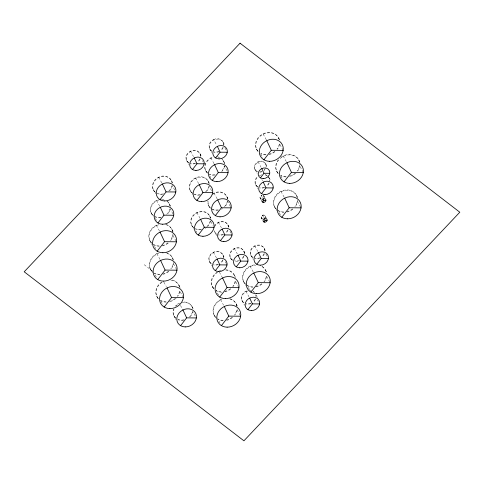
<?xml version="1.0" encoding="UTF-8"?>
<svg xmlns="http://www.w3.org/2000/svg" width="484" height="484" viewBox="0 0 484 484"><rect width="100%" height="100%" fill="white"/><g stroke="black" fill="none" stroke-linecap="round" stroke-linejoin="round"><path stroke-width="0.36" stroke-dasharray="2.42 1.81" d="M144.178 264.663L152.291 270.973M298.779 160.089L300.413 163.054M303.305 172.461L299.536 165.625A12.378 10.612 -28.9 0 1 297.109 171.136M278.633 138.013L279.558 139.688M283.164 150.385L279.389 143.554A12.378 10.612 -28.9 0 1 276.969 149.066M283.17 155.902L286.232 161.444M257.942 151.19A12.378 10.612 -28.9 0 1 263.024 133.826L266.442 140.015M296.535 195.494L297.46 197.163M300.703 207.219L297.291 201.029A12.378 10.612 -28.9 0 1 294.865 206.541M280.847 176.067L282.983 179.939M276.546 170.955L278.179 173.919M260.701 153.997L262.836 157.863M280.926 191.307L284.338 197.49M265.613 163.804L267.604 167.41M256.399 148.884L258.389 152.49M268.965 177.761L270.598 180.72M258.032 161.771L261.094 167.313M261.838 179.473L262.552 180.762M256.629 171.058L256.841 171.445A6.008 5.155 -28.9 0 1 258.244 162.152A6.008 5.155 -28.9 0 1 266.188 166.871L265.976 166.49A6.008 5.155 -28.9 0 0 261.523 161.099A6.008 5.155 -28.9 0 0 254.675 165.455A6.008 5.155 -28.9 0 0 257.942 171.608M280.381 214.696L278.246 210.824A12.378 10.612 -28.9 0 0 283.957 212.361M254.814 169.079L257.161 173.326M274.301 206.359L276.648 210.613M263.865 196.159L264.681 197.635M255.473 184.356L257.821 188.609M261.215 195.445L262.388 197.569M260.089 198.004L260.906 199.487M265.087 215.949L266.26 218.072M223.057 142.06L224.691 145.025M262.437 215.235L263.968 218.006M224.794 147.741L226.222 150.318M261.312 217.794L262.128 219.276M211.835 151.135A7.514 6.437 -28.9 0 1 213.583 139.519L216.644 145.067M223.656 161.299L225.29 164.264M226.978 170.737L224.273 165.843A10.152 8.7 -28.9 0 1 220.952 171.796M209.566 148.661L211.913 152.908M264.197 248.389L266.194 251.995M265.94 254.064L267.362 256.647M210.855 157.863L214.624 164.699M254.729 245.848L257.784 251.39M226.76 196.486L228.037 198.803M230.438 206.565L227.589 201.411A10.152 8.7 -28.9 0 1 224.745 206.91M265.637 270.368L266.563 272.038M199.94 153.634L201.58 156.592M269.812 282.093L266.394 275.904A12.378 10.612 -28.9 0 1 263.968 281.416M202.397 160.603L203.105 161.892M209.766 175.88L210.83 177.809M205.422 170.211L207.412 173.816M250.706 254.983L253.053 259.236M208.283 181.3L209.566 183.618M213.958 193.049L217.733 199.88M190.472 151.093L193.533 156.634M211.611 190.738L209.118 186.225A10.152 8.7 -28.9 0 1 206.269 191.724M243.748 250.96L245.382 253.925M227.837 224.8L229.47 227.764M250.028 266.182L253.447 272.365M229.93 231.128L230.995 233.058M186.449 160.228L188.796 164.481M195.488 177.87L199.257 184.7M234.274 248.419L237.335 253.961M218.363 222.259L221.424 227.801M208.525 205.398L210.516 209.003M257.361 297.37L255.582 294.145A7.514 6.437 -28.9 0 1 256.06 295.766M257.464 300.086L258.178 301.375M209.651 215.943L210.927 218.266M249.484 289.571L247.348 285.699A12.378 10.612 -28.9 0 0 253.065 287.236M210.836 221.515L212.972 225.387M243.404 281.234L245.751 285.487M230.257 257.561L232.247 261.166M216.693 235.647L214.345 231.394A7.514 6.437 -28.9 0 0 216.608 233.875M245.902 291.223L248.957 296.765M190.049 190.212L192.396 194.465M234.419 275.299L235.339 276.975M222.809 254.747L224.8 258.353M225.26 261.717L226.331 263.647M238.945 287.671L235.176 280.841A12.378 10.612 -28.9 0 1 232.75 286.353M196.849 212.512L200.624 219.343M241.879 300.358L244.583 305.253M213.341 252.206L216.753 258.396M171.427 180.605L173.417 184.21M174.748 190.043L172.256 185.529A10.152 8.7 -28.9 0 1 169.412 191.029M219.373 272.141L222.223 277.302M196.117 231.171L196.825 232.459M236.144 303.849L237.42 306.166M191.416 224.86L193.763 229.113M240.312 315.574L236.9 309.385A12.378 10.612 -28.9 0 1 234.474 314.896M209.318 261.342L211.665 265.595M158.625 177.168L162.394 184.005M169.333 203.879L170.967 206.843M218.623 295.149L215.918 290.255A12.378 10.612 -28.9 0 0 221.63 291.785M220.535 299.663L223.59 305.204M173.012 213.964L170.168 208.804A10.152 8.7 -28.9 0 1 167.319 214.303M212.18 286.171L214.176 289.777M153.192 189.516L155.539 193.769M156.532 200.449L160.307 207.279M171.905 229.422L173.181 231.739M176.073 241.147L172.661 234.964A12.378 10.612 -28.9 0 1 170.235 240.475M218.919 321.116L219.99 323.052M213.904 314.715L215.894 318.327M155.443 218.459L156.507 220.395M151.099 212.791L153.089 216.402M156.29 225.235L159.708 231.425M172.449 257.815L173.369 259.491M176.618 269.546L173.205 263.356A12.378 10.612 -28.9 0 1 170.779 268.868M191.979 306.566L193.261 308.883M178.905 285.276L180.538 288.234M195.306 316.004L192.813 311.49A10.152 8.7 -28.9 0 1 189.964 316.99M183.43 297.642L179.661 290.811A12.378 10.612 -28.9 0 1 177.235 296.323M155.751 248.625L153.616 244.759A12.378 10.612 -28.9 0 0 159.327 246.289M149.665 240.294L152.012 244.541M156.834 253.628L160.252 259.817M180.459 305.446L182.952 309.96M163.858 282.111L166.351 286.625M156.296 277.023L154.16 273.151A12.378 10.612 -28.9 0 0 159.871 274.688M150.209 268.687L152.557 272.94M173.744 315.477L176.091 319.73M160.615 300.606L160.404 300.225A12.378 10.612 -28.9 0 0 166.115 301.756M160.972 301.254L163.108 305.12M156.665 296.141L158.655 299.747M262.51 218.871A2.105 1.803 -28.9 0 1 261.505 216.402A2.105 1.803 -28.9 0 1 264.415 215.368A2.105 1.803 -28.9 0 1 264.911 218.018M262.401 218.677A2.105 1.803 -28.9 0 1 261.402 216.209A2.105 1.803 -28.9 0 1 264.306 215.174A2.105 1.803 -28.9 0 1 264.802 217.824M262.879 195.463A2.105 1.803 -28.9 0 1 263.962 197.774M261.287 199.081A2.105 1.803 -28.9 0 1 261.838 195.451M263.229 195.463A2.105 1.803 -28.9 0 1 263.58 198.035M261.185 198.888A2.105 1.803 -28.9 0 1 261.729 195.264M265.014 169.545A6.008 5.155 -28.9 0 1 263.925 170.652M262.128 171.705A6.008 5.155 -28.9 0 1 259.618 172.189M265.571 167.875A6.008 5.155 -28.9 0 1 263.719 170.265M261.917 171.324A6.008 5.155 -28.9 0 1 259.908 171.79M188.929 163.09A7.514 6.437 -28.9 0 1 190.393 151.625A7.514 6.437 -28.9 0 1 200.672 156.792M200.104 159.109A7.514 6.437 -28.9 0 1 197.787 162.098M195.536 163.417A7.514 6.437 -28.9 0 1 190.563 163.773M188.718 162.703A7.514 6.437 -28.9 0 1 190.182 151.238A7.514 6.437 -28.9 0 1 200.461 156.411M199.892 158.728A7.514 6.437 -28.9 0 1 197.575 161.716M195.324 163.035A7.514 6.437 -28.9 0 1 190.351 163.392M212.04 151.516A7.514 6.437 -28.9 0 1 213.504 140.051A7.514 6.437 -28.9 0 1 223.789 145.224M223.221 147.541A7.514 6.437 -28.9 0 1 220.904 150.53M219.246 151.583A7.514 6.437 -28.9 0 1 214.273 152.339M213.583 139.519A7.514 6.437 -28.9 0 1 223.517 145.424M223.009 147.16A7.514 6.437 -28.9 0 1 220.692 150.149M219.034 151.202A7.514 6.437 -28.9 0 1 214.061 151.952M255.534 299.239A7.514 6.437 -28.9 0 1 253.217 302.228M250.966 303.547A7.514 6.437 -28.9 0 1 245.993 303.904M247.947 290.951A7.514 6.437 -28.9 0 0 241.825 296.504A7.514 6.437 -28.9 0 0 244.353 303.22L244.148 302.833A7.514 6.437 -28.9 0 1 241.613 296.123A7.514 6.437 -28.9 0 1 247.735 290.569M253.313 291.671A7.514 6.437 -28.9 0 1 254.245 292.348M255.848 295.385A7.514 6.437 -28.9 0 1 255.891 296.541M255.322 298.858A7.514 6.437 -28.9 0 1 253.005 301.847M250.754 303.166A7.514 6.437 -28.9 0 1 246.374 303.649M249.635 290.352A7.514 6.437 -28.9 0 1 251.468 290.6M253.102 291.283A7.514 6.437 -28.9 0 1 254.439 292.366M268.239 176.745A7.514 6.437 -28.9 0 1 269.697 180.919M269.128 183.236A7.514 6.437 -28.9 0 1 266.805 186.225M264.554 187.544A7.514 6.437 -28.9 0 1 260.18 188.034M257.948 187.217A7.514 6.437 -28.9 0 1 258.051 176.654M261.541 174.948A7.514 6.437 -28.9 0 0 259.702 175.601L259.491 175.22A7.514 6.437 -28.9 0 1 261.33 174.567M265.274 174.978A7.514 6.437 -28.9 0 1 266.908 175.668M268.027 176.364A7.514 6.437 -28.9 0 1 269.425 181.119M268.916 182.855A7.514 6.437 -28.9 0 1 266.593 185.844M264.349 187.163A7.514 6.437 -28.9 0 1 259.969 187.647M257.736 186.83A7.514 6.437 -28.9 0 1 257.839 176.273M265.063 174.597A7.514 6.437 -28.9 0 1 267.628 175.964M214.606 226.687A7.514 6.437 -28.9 0 1 222.313 221.775A7.514 6.437 -28.9 0 1 228.521 226.808M228 230.281A7.514 6.437 -28.9 0 1 225.677 233.27M223.427 234.589A7.514 6.437 -28.9 0 1 218.459 234.946M216.82 234.256A7.514 6.437 -28.9 0 1 214.182 230.717M214.394 226.3A7.514 6.437 -28.9 0 1 222.725 221.424A7.514 6.437 -28.9 0 1 228.357 227.583M227.789 229.894A7.514 6.437 -28.9 0 1 225.465 232.889M223.215 234.202A7.514 6.437 -28.9 0 1 218.841 234.692M253.186 257.845A7.514 6.437 -28.9 0 1 254.082 246.707A7.514 6.437 -28.9 0 1 264.887 250.391M264.361 253.864A7.514 6.437 -28.9 0 1 262.044 256.853M260.392 257.905A7.514 6.437 -28.9 0 1 254.82 258.529M252.975 257.458A7.514 6.437 -28.9 0 1 254.439 245.993A7.514 6.437 -28.9 0 1 264.718 251.166M264.149 253.483A7.514 6.437 -28.9 0 1 261.832 256.472M259.581 257.791A7.514 6.437 -28.9 0 1 255.201 258.274M232.731 260.416A7.514 6.437 -28.9 0 1 234.196 248.951A7.514 6.437 -28.9 0 1 244.481 254.124M243.912 256.441A7.514 6.437 -28.9 0 1 241.589 259.43M238.098 261.136A7.514 6.437 -28.9 0 1 234.964 261.233M232.52 260.035A7.514 6.437 -28.9 0 1 233.984 248.57A7.514 6.437 -28.9 0 1 244.269 253.743M243.7 256.06A7.514 6.437 -28.9 0 1 241.377 259.049M239.725 260.102A7.514 6.437 -28.9 0 1 234.752 260.852M223.541 257.905A7.514 6.437 -28.9 0 0 213.256 252.739A7.514 6.437 -28.9 0 0 211.798 264.203L211.587 263.822A7.514 6.437 -28.9 0 1 213.045 252.358A7.514 6.437 -28.9 0 1 223.33 257.524M222.973 260.223A7.514 6.437 -28.9 0 1 220.656 263.211M218.405 264.53A7.514 6.437 -28.9 0 1 213.432 264.887M222.761 259.841A7.514 6.437 -28.9 0 1 220.444 262.83M218.193 264.149A7.514 6.437 -28.9 0 1 213.813 264.639M181.875 302.627A10.152 8.7 -28.9 0 1 192.735 308.574M183.636 320.305A10.152 8.7 -28.9 0 1 178.082 319.743M176.061 318.539A10.152 8.7 -28.9 0 1 174.022 308.974M175.734 306.299A10.152 8.7 -28.9 0 1 179.389 303.516L179.177 303.129A10.152 8.7 -28.9 0 0 175.523 305.918M184.229 301.962A10.152 8.7 -28.9 0 1 192.62 308.756M192.493 311.696A10.152 8.7 -28.9 0 1 189.28 317.062M184.059 319.797A10.152 8.7 -28.9 0 1 177.87 319.361M175.849 318.157A10.152 8.7 -28.9 0 1 173.581 309.167M193.733 227.922A10.152 8.7 -28.9 0 1 196.474 213.202A10.152 8.7 -28.9 0 1 210.504 218.52M210.479 220.873A10.152 8.7 -28.9 0 1 207.636 226.367M206.662 227.25A10.152 8.7 -28.9 0 1 205.016 228.369M200.66 229.779A10.152 8.7 -28.9 0 1 195.209 228.871M193.521 227.541A10.152 8.7 -28.9 0 1 196.262 212.821A10.152 8.7 -28.9 0 1 210.292 218.139M210.159 221.079A10.152 8.7 -28.9 0 1 206.952 226.445M201.731 229.174A10.152 8.7 -28.9 0 1 195.542 228.738M212.464 194.453A10.152 8.7 -28.9 0 1 227.613 199.063M222.694 208.562A10.152 8.7 -28.9 0 1 221.539 209.215M218.417 210.225A10.152 8.7 -28.9 0 1 212.319 209.409M210.002 207.672A10.152 8.7 -28.9 0 1 208.38 200.055M212.252 194.072A10.152 8.7 -28.9 0 1 227.401 198.676M227.383 201.023A10.152 8.7 -28.9 0 1 224.062 206.983M218.205 209.844A10.152 8.7 -28.9 0 1 212.107 209.028M211.587 208.743A10.152 8.7 -28.9 0 1 207.908 200.854M222.604 159.793A10.152 8.7 -28.9 0 1 224.509 163.876M224.485 166.224A10.152 8.7 -28.9 0 1 221.642 171.723M214.66 175.135A10.152 8.7 -28.9 0 1 209.215 174.228M207.733 173.278A10.152 8.7 -28.9 0 1 205.464 164.288A10.152 8.7 -28.9 0 1 213.553 157.367M218.593 157.409A10.152 8.7 -28.9 0 1 219.742 157.802M221.085 158.268A10.152 8.7 -28.9 0 1 224.298 163.495M215.096 174.657A10.152 8.7 -28.9 0 1 209.548 174.095M207.527 172.891A10.152 8.7 -28.9 0 1 205.156 164.191A10.152 8.7 -28.9 0 1 212.706 157.149M216.536 156.719A10.152 8.7 -28.9 0 1 220.589 157.953M192.366 193.279A10.152 8.7 -28.9 0 1 194.822 178.723A10.152 8.7 -28.9 0 1 209.04 183.315M199.94 195.046A10.152 8.7 -28.9 0 1 194.387 194.477M193.116 193.564A10.152 8.7 -28.9 0 1 194.326 178.517A10.152 8.7 -28.9 0 1 208.925 183.496M208.798 186.431A10.152 8.7 -28.9 0 1 205.585 191.797M200.364 194.532A10.152 8.7 -28.9 0 1 194.175 194.096M155.503 192.584A10.152 8.7 -28.9 0 1 157.959 178.027A10.152 8.7 -28.9 0 1 172.183 182.613M162.43 194.441A10.152 8.7 -28.9 0 1 157.53 193.781M155.297 192.196A10.152 8.7 -28.9 0 1 158.038 177.477A10.152 8.7 -28.9 0 1 172.068 182.801M171.935 185.735A10.152 8.7 -28.9 0 1 168.722 191.101M163.507 193.836A10.152 8.7 -28.9 0 1 157.318 193.4M167.44 201.586A10.152 8.7 -28.9 0 1 170.186 206.456M160.99 217.625A10.152 8.7 -28.9 0 1 154.892 216.808M152.575 215.065A10.152 8.7 -28.9 0 1 158.595 200.11M166.762 200.848A10.152 8.7 -28.9 0 1 169.975 206.075M169.842 209.009A10.152 8.7 -28.9 0 1 166.635 214.376M160.779 217.237A10.152 8.7 -28.9 0 1 154.68 216.427M154.16 216.142A10.152 8.7 -28.9 0 1 150.663 207.364A10.152 8.7 -28.9 0 1 158.383 199.729M161.583 199.275A10.152 8.7 -28.9 0 1 165.207 199.995M258.154 151.571A12.378 10.612 -28.9 0 1 262.522 134.588A12.378 10.612 -28.9 0 1 279.341 139.701M279.601 143.936A12.378 10.612 -28.9 0 1 277.181 149.447M274.942 151.722A12.378 10.612 -28.9 0 1 269.189 154.535M266.061 154.886A12.378 10.612 -28.9 0 1 260.979 153.694M263.024 133.826A12.378 10.612 -28.9 0 1 279.419 140.693M274.737 151.335A12.378 10.612 -28.9 0 1 268.977 154.148M265.849 154.499A12.378 10.612 -28.9 0 1 260.767 153.313M278.294 173.647A12.378 10.612 -28.9 0 1 283.019 156.465A12.378 10.612 -28.9 0 1 299.656 162.455M299.862 164.566A12.378 10.612 -28.9 0 1 297.696 171.021M296.051 172.945A12.378 10.612 -28.9 0 1 289.335 176.606M286.201 176.956A12.378 10.612 -28.9 0 1 280.49 175.426M280.956 157.246A12.378 10.612 -28.9 0 1 299.566 162.763M294.877 173.411A12.378 10.612 -28.9 0 1 289.123 176.224M285.99 176.575A12.378 10.612 -28.9 0 1 280.908 175.383M278.082 173.26A12.378 10.612 -28.9 0 1 278.215 159.908M276.049 209.052A12.378 10.612 -28.9 0 1 280.418 192.063A12.378 10.612 -28.9 0 1 297.236 197.176M297.618 199.971A12.378 10.612 -28.9 0 1 295.077 206.928M292.844 209.197A12.378 10.612 -28.9 0 1 287.091 212.01M277.435 210.056A12.378 10.612 -28.9 0 1 279.855 191.882A12.378 10.612 -28.9 0 1 297.315 198.168M292.632 208.816A12.378 10.612 -28.9 0 1 286.879 211.629M283.745 211.974A12.378 10.612 -28.9 0 1 278.034 210.443M229.918 299.021A12.378 10.612 -28.9 0 1 237.015 306.215M237.112 309.772A12.378 10.612 -28.9 0 1 234.686 315.284M232.453 317.552A12.378 10.612 -28.9 0 1 226.694 320.366M222.949 320.698A12.378 10.612 -28.9 0 1 217.854 319.186M215.658 317.407A12.378 10.612 -28.9 0 1 221.926 299.529M229.706 298.634A12.378 10.612 -28.9 0 1 236.924 306.523M232.241 317.171A12.378 10.612 -28.9 0 1 226.482 319.984M223.354 320.335A12.378 10.612 -28.9 0 1 217.643 318.799M217.044 318.418A12.378 10.612 -28.9 0 1 213.408 307.951A12.378 10.612 -28.9 0 1 222.325 298.93M262.116 266.666A12.378 10.612 -28.9 0 1 266.339 272.05M266.605 276.291A12.378 10.612 -28.9 0 1 264.179 281.803M261.947 284.072A12.378 10.612 -28.9 0 1 256.193 286.885M245.158 283.926A12.378 10.612 -28.9 0 1 244.245 272.123A12.378 10.612 -28.9 0 1 255.782 265.141M261.904 266.285A12.378 10.612 -28.9 0 1 266.424 273.043M261.735 283.691A12.378 10.612 -28.9 0 1 255.982 286.504M252.854 286.849A12.378 10.612 -28.9 0 1 247.136 285.318M246.537 284.931A12.378 10.612 -28.9 0 1 243.512 272.77A12.378 10.612 -28.9 0 1 255.57 264.76M225.798 270.09A12.378 10.612 -28.9 0 1 235.121 276.987M235.387 281.222A12.378 10.612 -28.9 0 1 232.961 286.734M230.729 289.008A12.378 10.612 -28.9 0 1 224.975 291.822M221.841 292.167A12.378 10.612 -28.9 0 1 216.13 290.636M213.934 288.857A12.378 10.612 -28.9 0 1 217.885 272.117M225.586 269.703A12.378 10.612 -28.9 0 1 235.2 277.973M230.517 288.621A12.378 10.612 -28.9 0 1 224.764 291.435M213.722 288.476A12.378 10.612 -28.9 0 1 217.122 272.081M219.391 270.84A12.378 10.612 -28.9 0 1 221.218 270.193M166.387 224.812A12.378 10.612 -28.9 0 1 172.776 231.788M172.988 233.899A12.378 10.612 -28.9 0 1 170.447 240.857M168.214 243.125A12.378 10.612 -28.9 0 1 162.455 245.939M151.419 242.98A12.378 10.612 -28.9 0 1 159.532 224.54M165.468 224.213A12.378 10.612 -28.9 0 1 172.685 232.096M168.002 242.744A12.378 10.612 -28.9 0 1 162.243 245.557M159.115 245.908A12.378 10.612 -28.9 0 1 153.404 244.372M152.799 243.99A12.378 10.612 -28.9 0 1 149.169 233.524A12.378 10.612 -28.9 0 1 158.087 224.503M170.894 280.109A12.378 10.612 -28.9 0 1 179.776 287.641M179.873 291.193A12.378 10.612 -28.9 0 1 177.816 296.202M176.17 298.126A12.378 10.612 -28.9 0 1 169.454 301.792M166.327 302.143A12.378 10.612 -28.9 0 1 161.245 300.951M158.419 298.828A12.378 10.612 -28.9 0 1 163.507 281.47M172.467 280.061A12.378 10.612 -28.9 0 1 179.685 287.95M175.002 298.598A12.378 10.612 -28.9 0 1 169.243 301.411M158.207 298.447A12.378 10.612 -28.9 0 1 161.608 282.057M166.932 253.205A12.378 10.612 -28.9 0 1 173.151 259.503M173.532 262.298A12.378 10.612 -28.9 0 1 170.991 269.249M168.759 271.524A12.378 10.612 -28.9 0 1 162.999 274.337M151.964 271.373A12.378 10.612 -28.9 0 1 158.843 253.283M166.012 252.606A12.378 10.612 -28.9 0 1 173.23 260.495M168.547 271.137A12.378 10.612 -28.9 0 1 162.787 273.95M159.659 274.301A12.378 10.612 -28.9 0 1 154.577 273.115M153.343 272.383A12.378 10.612 -28.9 0 1 149.713 261.923A12.378 10.612 -28.9 0 1 158.631 252.896"/><path stroke-width="0.73" d="M160.023 199.698L166.079 191.894L175.819 191.979M192.487 169.539L196.97 163.761L204.175 163.828M157.935 222.973L163.985 215.168L173.726 215.253M215.604 157.966L220.081 152.194L227.286 152.254M157.173 251.208L164.554 241.691L176.43 241.794M212.252 180.393L218.308 172.588L228.049 172.673M196.885 200.394L202.941 192.59L212.676 192.674M157.717 279.601L165.098 270.084L176.975 270.187M198.252 235.036L204.302 227.232L214.043 227.317M215.362 215.574L221.412 207.769L231.152 207.86M263.907 159.799L271.288 150.282L283.164 150.385M260.404 177.888L263.986 173.272L269.751 173.32M164.173 307.056L171.554 297.539L183.43 297.642M220.383 240.705L224.86 234.934L232.066 234.994M261.511 193.667L265.988 187.889L273.194 187.955M262.606 202.112L263.865 200.497L265.879 200.515M284.048 181.869L291.435 172.352L303.305 172.461M215.356 270.653L219.833 264.875L227.038 264.942M180.58 325.659L186.636 317.855L196.371 317.94M263.828 221.902L265.087 220.287L267.101 220.305M236.295 266.865L240.772 261.094L247.977 261.154M219.688 297.085L227.069 287.569L238.945 287.671M281.803 217.274L289.19 207.757L301.06 207.86M256.744 264.294L261.227 258.517L268.432 258.577M221.412 325.635L228.793 316.113L240.669 316.221M250.912 292.148L258.293 282.632L270.169 282.741M247.917 309.669L252.394 303.892L259.599 303.952M286.939 162.733L291.435 172.352M266.799 140.656L271.288 150.282M284.695 198.137L289.19 207.757M261.802 168.601L263.986 173.272M263.266 182.051L265.988 187.889M263.102 198.863L263.865 200.497M264.325 218.653L265.087 220.287M217.358 146.356L220.081 152.194M258.498 252.678L261.227 258.517M214.624 164.699L218.308 172.588M253.804 273.012L258.293 282.632M217.733 199.88L221.412 207.769M194.241 157.923L196.97 163.761M238.043 255.256L240.772 261.094M222.132 229.095L224.86 234.934M199.257 184.7L202.941 192.59M249.671 298.053L252.394 303.892M200.624 219.343L204.302 227.232M217.11 259.037L219.833 264.875M222.579 277.943L227.069 287.569M224.304 306.493L228.793 316.113M162.394 184.005L166.079 191.894M160.307 207.279L163.985 215.168M160.065 232.066L164.554 241.691M160.609 260.459L165.098 270.084M182.952 309.96L186.636 317.855M167.065 287.919L171.554 297.539M240.052 43.185L24.2 271.79L243.93 440.815L459.8 212.222L240.052 43.185M264.802 222.162A2.105 1.803 -28.9 0 0 266.974 219.361A2.105 1.803 -28.9 0 0 263.478 219.331A2.105 1.803 -28.9 0 0 264.802 222.162M263.58 202.373A2.105 1.803 -28.9 0 0 265.752 199.571A2.105 1.803 -28.9 0 0 262.255 199.541A2.105 1.803 -28.9 0 0 263.58 202.373M263.175 178.632A6.008 5.155 -28.9 0 0 269.382 170.634A6.008 5.155 -28.9 0 0 259.4 170.543A6.008 5.155 -28.9 0 0 263.175 178.632M195.953 170.465A7.514 6.437 -28.9 0 0 203.716 160.464A7.514 6.437 -28.9 0 0 191.234 160.355A7.514 6.437 -28.9 0 0 195.953 170.465M219.071 158.897A7.514 6.437 -28.9 0 0 226.827 148.897A7.514 6.437 -28.9 0 0 214.351 148.788A7.514 6.437 -28.9 0 0 219.071 158.897M251.384 310.595A7.514 6.437 -28.9 0 0 259.14 300.594A7.514 6.437 -28.9 0 0 246.665 300.485A7.514 6.437 -28.9 0 0 251.384 310.595M264.978 194.592A7.514 6.437 -28.9 0 0 272.734 184.592A7.514 6.437 -28.9 0 0 260.253 184.483A7.514 6.437 -28.9 0 0 264.978 194.592M223.85 241.637A7.514 6.437 -28.9 0 0 231.606 231.636A7.514 6.437 -28.9 0 0 219.125 231.521A7.514 6.437 -28.9 0 0 223.85 241.637M260.211 265.22A7.514 6.437 -28.9 0 0 267.973 255.219A7.514 6.437 -28.9 0 0 255.492 255.11A7.514 6.437 -28.9 0 0 260.211 265.22M239.762 267.797A7.514 6.437 -28.9 0 0 247.518 257.797A7.514 6.437 -28.9 0 0 235.036 257.688A7.514 6.437 -28.9 0 0 239.762 267.797M218.822 271.578A7.514 6.437 -28.9 0 0 226.585 261.578A7.514 6.437 -28.9 0 0 214.103 261.469A7.514 6.437 -28.9 0 0 218.822 271.578M185.263 326.912A10.152 8.7 -28.9 0 0 195.754 313.396A10.152 8.7 -28.9 0 0 178.886 313.251A10.152 8.7 -28.9 0 0 185.263 326.912M202.935 236.295A10.152 8.7 -28.9 0 0 213.42 222.779A10.152 8.7 -28.9 0 0 196.558 222.628A10.152 8.7 -28.9 0 0 202.935 236.295M220.045 216.832A10.152 8.7 -28.9 0 0 230.529 203.316A10.152 8.7 -28.9 0 0 213.668 203.165A10.152 8.7 -28.9 0 0 220.045 216.832M216.941 181.651A10.152 8.7 -28.9 0 0 227.426 168.129A10.152 8.7 -28.9 0 0 210.558 167.984A10.152 8.7 -28.9 0 0 216.941 181.651M201.568 201.653A10.152 8.7 -28.9 0 0 212.059 188.131A10.152 8.7 -28.9 0 0 195.191 187.986A10.152 8.7 -28.9 0 0 201.568 201.653M164.711 200.957A10.152 8.7 -28.9 0 0 175.196 187.435A10.152 8.7 -28.9 0 0 158.328 187.29A10.152 8.7 -28.9 0 0 164.711 200.957M162.618 224.231A10.152 8.7 -28.9 0 0 173.103 210.709A10.152 8.7 -28.9 0 0 156.241 210.564A10.152 8.7 -28.9 0 0 162.618 224.231M269.618 161.329A12.378 10.612 -28.9 0 0 282.408 144.849A12.378 10.612 -28.9 0 0 261.838 144.668A12.378 10.612 -28.9 0 0 269.618 161.329M289.765 183.406A12.378 10.612 -28.9 0 0 302.548 166.919A12.378 10.612 -28.9 0 0 281.984 166.738A12.378 10.612 -28.9 0 0 289.765 183.406M287.52 218.81A12.378 10.612 -28.9 0 0 300.304 202.324A12.378 10.612 -28.9 0 0 279.74 202.143A12.378 10.612 -28.9 0 0 287.52 218.81M227.123 327.166A12.378 10.612 -28.9 0 0 239.913 310.68A12.378 10.612 -28.9 0 0 219.349 310.498A12.378 10.612 -28.9 0 0 227.123 327.166M256.623 293.685A12.378 10.612 -28.9 0 0 269.413 277.199A12.378 10.612 -28.9 0 0 248.843 277.017A12.378 10.612 -28.9 0 0 256.623 293.685M225.405 298.616A12.378 10.612 -28.9 0 0 238.188 282.13A12.378 10.612 -28.9 0 0 217.625 281.948A12.378 10.612 -28.9 0 0 225.405 298.616M162.884 252.739A12.378 10.612 -28.9 0 0 175.674 236.252A12.378 10.612 -28.9 0 0 155.104 236.071A12.378 10.612 -28.9 0 0 162.884 252.739M169.884 308.592A12.378 10.612 -28.9 0 0 182.674 292.106A12.378 10.612 -28.9 0 0 162.11 291.925A12.378 10.612 -28.9 0 0 169.884 308.592M163.429 281.131A12.378 10.612 -28.9 0 0 176.218 264.651A12.378 10.612 -28.9 0 0 155.648 264.47A12.378 10.612 -28.9 0 0 163.429 281.131"/></g></svg>
